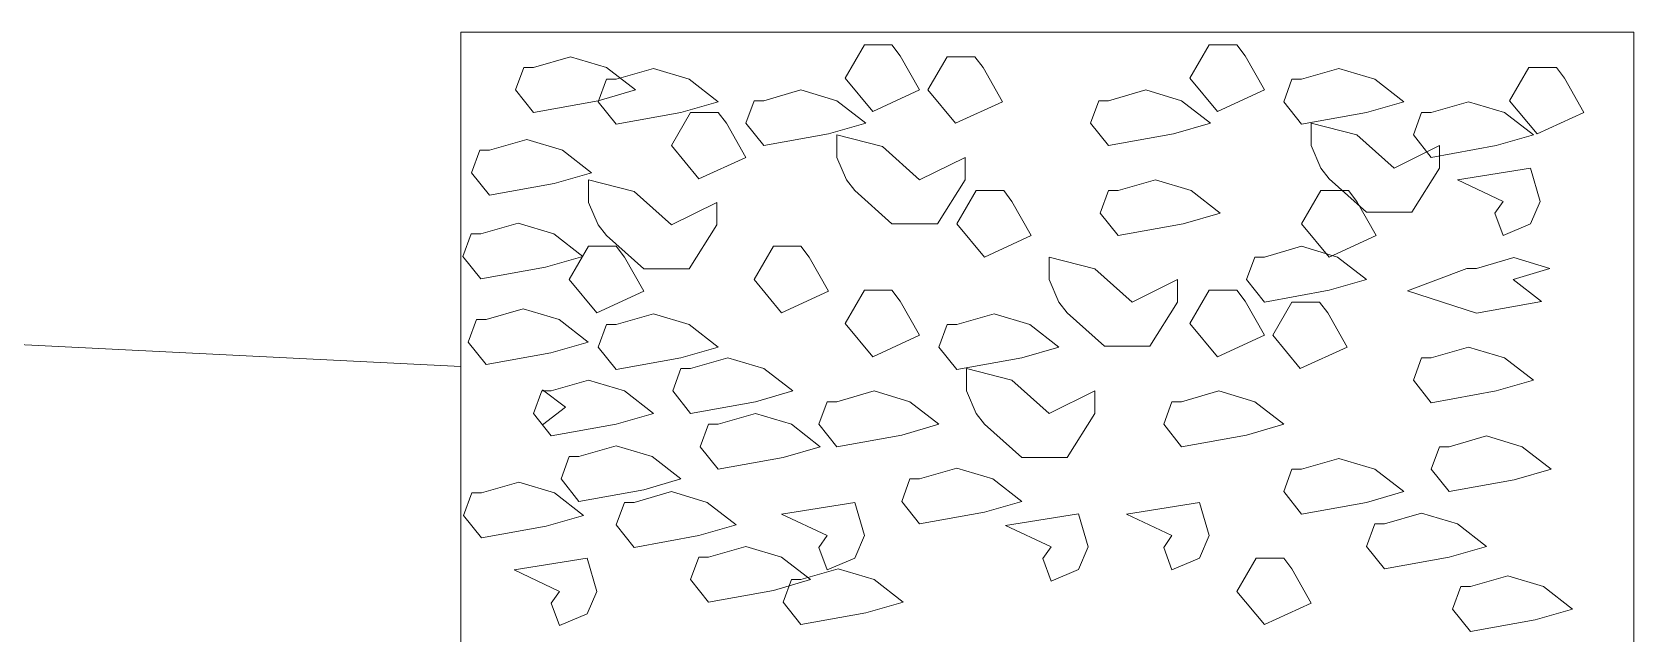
# Model space of a CAD drawing. Header units: metres. Extents: x 6910 to 7143, y 127 to 187.
# Drawn here: x 6981.468 to 6982.032, y 158.8 to 159.012 of the extents above; entities that cross this region are included whole.
import ezdxf

# ---------------------------------------------------------------- set-up
doc = ezdxf.new("R2010")
doc.units = ezdxf.units.M

# ---------------------------------------------------------------- blocks, each defined once
blk = doc.blocks.new('4564646')
at = {"lineweight": 18, "ltscale": 7}
for p, q in [((6601.3839, 1819.5861), (6601.3839, 1822.5456)), ((6601.3839, 1822.5456), (6603.3076, 1822.5456)), ((6603.3569, 1819.5861), (6603.3569, 1822.5456)), ((6594.0107, 1822.352), (6601.3839, 1821.9833))]:
    blk.add_line(p, q, dxfattribs=at)
at = {"lineweight": 18}
for q in [(6601.521, 1821.9446), (6601.521, 1821.8857)]:
    blk.add_line((6601.5596, 1821.9151), q, dxfattribs=at)
at = {"linetype": 'ByBlock', "lineweight": 18}
blk.add_lwpolyline([(6601.3839, 1819.5861), (6603.3569, 1819.5861), (6603.3569, 1822.5456), (6601.3839, 1822.5456)], close=True, dxfattribs=at)
at = {"lineweight": 18}
for points in [[(6601.5685, 1822.5042), (6601.6288, 1822.4861), (6601.6775, 1822.4483), (6601.6149, 1822.4302), (6601.5059, 1822.4105), (6601.4757, 1822.4483), (6601.4897, 1822.4861), (6601.5059, 1822.4861)], [(6601.5685, 1822.5042), (6601.6288, 1822.4861), (6601.6775, 1822.4483), (6601.6149, 1822.4302), (6601.5059, 1822.4105), (6601.4757, 1822.4483), (6601.4897, 1822.4861), (6601.5059, 1822.4861)], [(6602.1554, 1822.4483), (6602.0765, 1822.4122), (6602.0301, 1822.468), (6602.0626, 1822.5239), (6602.109, 1822.5239), (6602.1229, 1822.5058)], [(6602.1554, 1822.4483), (6602.0765, 1822.4122), (6602.0301, 1822.468), (6602.0626, 1822.5239), (6602.109, 1822.5239), (6602.1229, 1822.5058)], [(6602.2946, 1822.4286), (6602.2157, 1822.3925), (6602.1693, 1822.4483), (6602.2018, 1822.5042), (6602.2482, 1822.5042), (6602.2621, 1822.4861)], [(6602.2946, 1822.4286), (6602.2157, 1822.3925), (6602.1693, 1822.4483), (6602.2018, 1822.5042), (6602.2482, 1822.5042), (6602.2621, 1822.4861)], [(6602.7353, 1822.4483), (6602.6565, 1822.4122), (6602.6101, 1822.468), (6602.6426, 1822.5239), (6602.689, 1822.5239), (6602.7029, 1822.5058)], [(6602.7353, 1822.4483), (6602.6565, 1822.4122), (6602.6101, 1822.468), (6602.6426, 1822.5239), (6602.689, 1822.5239), (6602.7029, 1822.5058)], [(6601.7077, 1822.4845), (6601.768, 1822.4664), (6601.8167, 1822.4286), (6601.7541, 1822.4105), (6601.6451, 1822.3908), (6601.6149, 1822.4286), (6601.6288, 1822.4664), (6601.6451, 1822.4664)], [(6601.7077, 1822.4845), (6601.768, 1822.4664), (6601.8167, 1822.4286), (6601.7541, 1822.4105), (6601.6451, 1822.3908), (6601.6149, 1822.4286), (6601.6288, 1822.4664), (6601.6451, 1822.4664)], [(6602.8606, 1822.4845), (6602.9209, 1822.4664), (6602.9696, 1822.4286), (6602.907, 1822.4105), (6602.798, 1822.3908), (6602.7678, 1822.4286), (6602.7817, 1822.4664), (6602.798, 1822.4664)], [(6602.8606, 1822.4845), (6602.9209, 1822.4664), (6602.9696, 1822.4286), (6602.907, 1822.4105), (6602.798, 1822.3908), (6602.7678, 1822.4286), (6602.7817, 1822.4664), (6602.798, 1822.4664)], [(6603.2728, 1822.4105), (6603.1939, 1822.3744), (6603.1476, 1822.4302), (6603.18, 1822.4861), (6603.2264, 1822.4861), (6603.2403, 1822.468)], [(6603.2728, 1822.4105), (6603.1939, 1822.3744), (6603.1476, 1822.4302), (6603.18, 1822.4861), (6603.2264, 1822.4861), (6603.2403, 1822.468)], [(6601.9559, 1822.4483), (6602.0162, 1822.4302), (6602.0649, 1822.3925), (6602.0023, 1822.3744), (6601.8933, 1822.3547), (6601.8631, 1822.3925), (6601.877, 1822.4302), (6601.8933, 1822.4302)], [(6601.9559, 1822.4483), (6602.0162, 1822.4302), (6602.0649, 1822.3925), (6602.0023, 1822.3744), (6601.8933, 1822.3547), (6601.8631, 1822.3925), (6601.877, 1822.4302), (6601.8933, 1822.4302)], [(6602.5359, 1822.4483), (6602.5962, 1822.4302), (6602.6449, 1822.3925), (6602.5822, 1822.3744), (6602.4732, 1822.3547), (6602.4431, 1822.3925), (6602.457, 1822.4302), (6602.4732, 1822.4302)], [(6602.5359, 1822.4483), (6602.5962, 1822.4302), (6602.6449, 1822.3925), (6602.5822, 1822.3744), (6602.4732, 1822.3547), (6602.4431, 1822.3925), (6602.457, 1822.4302), (6602.4732, 1822.4302)], [(6603.0787, 1822.4286), (6603.139, 1822.4105), (6603.1877, 1822.3728), (6603.1251, 1822.3547), (6603.016, 1822.335), (6602.9859, 1822.3728), (6602.9998, 1822.4105), (6603.016, 1822.4105)], [(6603.0787, 1822.4286), (6603.139, 1822.4105), (6603.1877, 1822.3728), (6603.1251, 1822.3547), (6603.016, 1822.335), (6602.9859, 1822.3728), (6602.9998, 1822.4105), (6603.016, 1822.4105)], [(6601.8631, 1822.335), (6601.7843, 1822.2988), (6601.7379, 1822.3547), (6601.7703, 1822.4105), (6601.8167, 1822.4105), (6601.8307, 1822.3925)], [(6601.8631, 1822.335), (6601.7843, 1822.2988), (6601.7379, 1822.3547), (6601.7703, 1822.4105), (6601.8167, 1822.4105), (6601.8307, 1822.3925)], [(6602.0464, 1822.2791), (6602.109, 1822.2233), (6602.1856, 1822.2233), (6602.232, 1822.2972), (6602.232, 1822.335), (6602.1554, 1822.2972), (6602.0928, 1822.353), (6602.0162, 1822.3728), (6602.0162, 1822.335), (6602.0325, 1822.2972)], [(6602.0464, 1822.2791), (6602.109, 1822.2233), (6602.1856, 1822.2233), (6602.232, 1822.2972), (6602.232, 1822.335), (6602.1554, 1822.2972), (6602.0928, 1822.353), (6602.0162, 1822.3728), (6602.0162, 1822.335), (6602.0325, 1822.2972)], [(6602.8444, 1822.2988), (6602.907, 1822.243), (6602.9836, 1822.243), (6603.03, 1822.3169), (6603.03, 1822.3547), (6602.9534, 1822.3169), (6602.8908, 1822.3728), (6602.8142, 1822.3925), (6602.8142, 1822.3547), (6602.8305, 1822.3169)], [(6602.8444, 1822.2988), (6602.907, 1822.243), (6602.9836, 1822.243), (6603.03, 1822.3169), (6603.03, 1822.3547), (6602.9534, 1822.3169), (6602.8908, 1822.3728), (6602.8142, 1822.3925), (6602.8142, 1822.3547), (6602.8305, 1822.3169)], [(6601.4946, 1822.365), (6601.5549, 1822.3469), (6601.6036, 1822.3092), (6601.5409, 1822.2911), (6601.4319, 1822.2714), (6601.4018, 1822.3092), (6601.4157, 1822.3469), (6601.4319, 1822.3469)], [(6601.4946, 1822.365), (6601.5549, 1822.3469), (6601.6036, 1822.3092), (6601.5409, 1822.2911), (6601.4319, 1822.2714), (6601.4018, 1822.3092), (6601.4157, 1822.3469), (6601.4319, 1822.3469)], [(6603.1367, 1822.2036), (6603.1227, 1822.2413), (6603.1367, 1822.2611), (6603.0601, 1822.2972), (6603.1831, 1822.3169), (6603.1993, 1822.2611), (6603.1831, 1822.2233)], [(6603.1367, 1822.2036), (6603.1227, 1822.2413), (6603.1367, 1822.2611), (6603.0601, 1822.2972), (6603.1831, 1822.3169), (6603.1993, 1822.2611), (6603.1831, 1822.2233)], [(6601.6288, 1822.2036), (6601.6915, 1822.1477), (6601.768, 1822.1477), (6601.8144, 1822.2216), (6601.8144, 1822.2594), (6601.7379, 1822.2216), (6601.6752, 1822.2775), (6601.5987, 1822.2972), (6601.5987, 1822.2594), (6601.6149, 1822.2216)], [(6601.6288, 1822.2036), (6601.6915, 1822.1477), (6601.768, 1822.1477), (6601.8144, 1822.2216), (6601.8144, 1822.2594), (6601.7379, 1822.2216), (6601.6752, 1822.2775), (6601.5987, 1822.2972), (6601.5987, 1822.2594), (6601.6149, 1822.2216)], [(6602.5521, 1822.2972), (6602.6124, 1822.2791), (6602.6611, 1822.2413), (6602.5985, 1822.2233), (6602.4895, 1822.2036), (6602.4593, 1822.2413), (6602.4732, 1822.2791), (6602.4895, 1822.2791)], [(6602.5521, 1822.2972), (6602.6124, 1822.2791), (6602.6611, 1822.2413), (6602.5985, 1822.2233), (6602.4895, 1822.2036), (6602.4593, 1822.2413), (6602.4732, 1822.2791), (6602.4895, 1822.2791)], [(6602.3433, 1822.2036), (6602.2644, 1822.1674), (6602.218, 1822.2233), (6602.2505, 1822.2791), (6602.2969, 1822.2791), (6602.3108, 1822.2611)], [(6602.3433, 1822.2036), (6602.2644, 1822.1674), (6602.218, 1822.2233), (6602.2505, 1822.2791), (6602.2969, 1822.2791), (6602.3108, 1822.2611)], [(6602.9232, 1822.2036), (6602.8444, 1822.1674), (6602.798, 1822.2233), (6602.8305, 1822.2791), (6602.8769, 1822.2791), (6602.8908, 1822.2611)], [(6602.9232, 1822.2036), (6602.8444, 1822.1674), (6602.798, 1822.2233), (6602.8305, 1822.2791), (6602.8769, 1822.2791), (6602.8908, 1822.2611)], [(6601.48, 1822.2243), (6601.5404, 1822.2063), (6601.5891, 1822.1685), (6601.5264, 1822.1504), (6601.4174, 1822.1307), (6601.3873, 1822.1685), (6601.4012, 1822.2063), (6601.4174, 1822.2063)], [(6601.6915, 1822.1099), (6601.6126, 1822.0738), (6601.5662, 1822.1296), (6601.5987, 1822.1855), (6601.6451, 1822.1855), (6601.659, 1822.1674)], [(6601.6915, 1822.1099), (6601.6126, 1822.0738), (6601.5662, 1822.1296), (6601.5987, 1822.1855), (6601.6451, 1822.1855), (6601.659, 1822.1674)], [(6602.0023, 1822.1099), (6601.9234, 1822.0738), (6601.877, 1822.1296), (6601.9095, 1822.1855), (6601.9559, 1822.1855), (6601.9698, 1822.1674)], [(6602.0023, 1822.1099), (6601.9234, 1822.0738), (6601.877, 1822.1296), (6601.9095, 1822.1855), (6601.9559, 1822.1855), (6601.9698, 1822.1674)], [(6602.798, 1822.1855), (6602.8583, 1822.1674), (6602.907, 1822.1296), (6602.8444, 1822.1116), (6602.7353, 1822.0919), (6602.7052, 1822.1296), (6602.7191, 1822.1674), (6602.7353, 1822.1674)], [(6602.798, 1822.1855), (6602.8583, 1822.1674), (6602.907, 1822.1296), (6602.8444, 1822.1116), (6602.7353, 1822.0919), (6602.7052, 1822.1296), (6602.7191, 1822.1674), (6602.7353, 1822.1674)], [(6602.4036, 1822.0738), (6602.4663, 1822.0179), (6602.5428, 1822.0179), (6602.5892, 1822.0919), (6602.5892, 1822.1296), (6602.5127, 1822.0919), (6602.45, 1822.1477), (6602.3735, 1822.1674), (6602.3735, 1822.1296), (6602.3897, 1822.0919)], [(6602.4036, 1822.0738), (6602.4663, 1822.0179), (6602.5428, 1822.0179), (6602.5892, 1822.0919), (6602.5892, 1822.1296), (6602.5127, 1822.0919), (6602.45, 1822.1477), (6602.3735, 1822.1674), (6602.3735, 1822.1296), (6602.3897, 1822.0919)], [(6603.1549, 1822.1666), (6603.2153, 1822.1485), (6603.1536, 1822.1296), (6603.2013, 1822.0927), (6603.0923, 1822.073), (6602.9763, 1822.1107), (6603.0761, 1822.1485), (6603.0923, 1822.1485)], [(6602.1554, 1822.036), (6602.0765, 1821.9999), (6602.0301, 1822.0557), (6602.0626, 1822.1116), (6602.109, 1822.1116), (6602.1229, 1822.0935)], [(6602.1554, 1822.036), (6602.0765, 1821.9999), (6602.0301, 1822.0557), (6602.0626, 1822.1116), (6602.109, 1822.1116), (6602.1229, 1822.0935)], [(6602.7353, 1822.036), (6602.6565, 1821.9999), (6602.6101, 1822.0557), (6602.6426, 1822.1116), (6602.689, 1822.1116), (6602.7029, 1822.0935)], [(6602.7353, 1822.036), (6602.6565, 1821.9999), (6602.6101, 1822.0557), (6602.6426, 1822.1116), (6602.689, 1822.1116), (6602.7029, 1822.0935)], [(6601.4888, 1822.0805), (6601.5491, 1822.0625), (6601.5978, 1822.0247), (6601.5352, 1822.0066), (6601.4262, 1821.9869), (6601.396, 1822.0247), (6601.4099, 1822.0625), (6601.4262, 1822.0625)], [(6601.7077, 1822.0721), (6601.768, 1822.0541), (6601.8167, 1822.0163), (6601.7541, 1821.9982), (6601.6451, 1821.9785), (6601.6149, 1822.0163), (6601.6288, 1822.0541), (6601.6451, 1822.0541)], [(6601.7077, 1822.0721), (6601.768, 1822.0541), (6601.8167, 1822.0163), (6601.7541, 1821.9982), (6601.6451, 1821.9785), (6601.6149, 1822.0163), (6601.6288, 1822.0541), (6601.6451, 1822.0541)], [(6602.2807, 1822.0721), (6602.341, 1822.0541), (6602.3897, 1822.0163), (6602.3271, 1821.9982), (6602.218, 1821.9785), (6602.1879, 1822.0163), (6602.2018, 1822.0541), (6602.218, 1822.0541)], [(6602.2807, 1822.0721), (6602.341, 1822.0541), (6602.3897, 1822.0163), (6602.3271, 1821.9982), (6602.218, 1821.9785), (6602.1879, 1822.0163), (6602.2018, 1822.0541), (6602.218, 1822.0541)], [(6602.8745, 1822.0163), (6602.7957, 1821.9802), (6602.7493, 1822.036), (6602.7817, 1822.0919), (6602.8281, 1822.0919), (6602.8421, 1822.0738)], [(6602.8745, 1822.0163), (6602.7957, 1821.9802), (6602.7493, 1822.036), (6602.7817, 1822.0919), (6602.8281, 1822.0919), (6602.8421, 1822.0738)], [(6603.0787, 1822.0163), (6603.139, 1821.9982), (6603.1877, 1821.9604), (6603.1251, 1821.9424), (6603.016, 1821.9227), (6602.9859, 1821.9604), (6602.9998, 1821.9982), (6603.016, 1821.9982)], [(6603.0787, 1822.0163), (6603.139, 1821.9982), (6603.1877, 1821.9604), (6603.1251, 1821.9424), (6603.016, 1821.9227), (6602.9859, 1821.9604), (6602.9998, 1821.9982), (6603.016, 1821.9982)], [(6601.833, 1821.9982), (6601.8933, 1821.9802), (6601.942, 1821.9424), (6601.8794, 1821.9243), (6601.7703, 1821.9046), (6601.7402, 1821.9424), (6601.7541, 1821.9802), (6601.7703, 1821.9802)], [(6601.833, 1821.9982), (6601.8933, 1821.9802), (6601.942, 1821.9424), (6601.8794, 1821.9243), (6601.7703, 1821.9046), (6601.7402, 1821.9424), (6601.7541, 1821.9802), (6601.7703, 1821.9802)], [(6602.2644, 1821.8865), (6602.3271, 1821.8307), (6602.4036, 1821.8307), (6602.45, 1821.9046), (6602.45, 1821.9424), (6602.3735, 1821.9046), (6602.3108, 1821.9604), (6602.2343, 1821.9802), (6602.2343, 1821.9424), (6602.2505, 1821.9046)], [(6602.2644, 1821.8865), (6602.3271, 1821.8307), (6602.4036, 1821.8307), (6602.45, 1821.9046), (6602.45, 1821.9424), (6602.3735, 1821.9046), (6602.3108, 1821.9604), (6602.2343, 1821.9802), (6602.2343, 1821.9424), (6602.2505, 1821.9046)], [(6601.5987, 1821.9604), (6601.659, 1821.9424), (6601.7077, 1821.9046), (6601.6451, 1821.8865), (6601.536, 1821.8668), (6601.5059, 1821.9046), (6601.5198, 1821.9424), (6601.536, 1821.9424)], [(6601.5987, 1821.9604), (6601.659, 1821.9424), (6601.7077, 1821.9046), (6601.6451, 1821.8865), (6601.536, 1821.8668), (6601.5059, 1821.9046), (6601.5198, 1821.9424), (6601.536, 1821.9424)], [(6602.0789, 1821.9424), (6602.1392, 1821.9243), (6602.1879, 1821.8865), (6602.1253, 1821.8684), (6602.0162, 1821.8487), (6601.9861, 1821.8865), (6602, 1821.9243), (6602.0162, 1821.9243)], [(6602.0789, 1821.9424), (6602.1392, 1821.9243), (6602.1879, 1821.8865), (6602.1253, 1821.8684), (6602.0162, 1821.8487), (6601.9861, 1821.8865), (6602, 1821.9243), (6602.0162, 1821.9243)], [(6602.6588, 1821.9424), (6602.7191, 1821.9243), (6602.7678, 1821.8865), (6602.7052, 1821.8684), (6602.5962, 1821.8487), (6602.566, 1821.8865), (6602.5799, 1821.9243), (6602.5962, 1821.9243)], [(6602.6588, 1821.9424), (6602.7191, 1821.9243), (6602.7678, 1821.8865), (6602.7052, 1821.8684), (6602.5962, 1821.8487), (6602.566, 1821.8865), (6602.5799, 1821.9243), (6602.5962, 1821.9243)], [(6601.8794, 1821.9046), (6601.9397, 1821.8865), (6601.9884, 1821.8487), (6601.9258, 1821.8307), (6601.8167, 1821.811), (6601.7866, 1821.8487), (6601.8005, 1821.8865), (6601.8167, 1821.8865)], [(6601.8794, 1821.9046), (6601.9397, 1821.8865), (6601.9884, 1821.8487), (6601.9258, 1821.8307), (6601.8167, 1821.811), (6601.7866, 1821.8487), (6601.8005, 1821.8865), (6601.8167, 1821.8865)], [(6603.1088, 1821.8668), (6603.1691, 1821.8487), (6603.2179, 1821.811), (6603.1552, 1821.7929), (6603.0462, 1821.7732), (6603.016, 1821.811), (6603.03, 1821.8487), (6603.0462, 1821.8487)], [(6603.1088, 1821.8668), (6603.1691, 1821.8487), (6603.2179, 1821.811), (6603.1552, 1821.7929), (6603.0462, 1821.7732), (6603.016, 1821.811), (6603.03, 1821.8487), (6603.0462, 1821.8487)], [(6601.6451, 1821.8504), (6601.7054, 1821.8323), (6601.7541, 1821.7945), (6601.6915, 1821.7765), (6601.5824, 1821.7567), (6601.5523, 1821.7945), (6601.5662, 1821.8323), (6601.5824, 1821.8323)], [(6601.6451, 1821.8504), (6601.7054, 1821.8323), (6601.7541, 1821.7945), (6601.6915, 1821.7765), (6601.5824, 1821.7567), (6601.5523, 1821.7945), (6601.5662, 1821.8323), (6601.5824, 1821.8323)], [(6602.8606, 1821.829), (6602.9209, 1821.811), (6602.9696, 1821.7732), (6602.907, 1821.7551), (6602.798, 1821.7354), (6602.7678, 1821.7732), (6602.7817, 1821.811), (6602.798, 1821.811)], [(6602.8606, 1821.829), (6602.9209, 1821.811), (6602.9696, 1821.7732), (6602.907, 1821.7551), (6602.798, 1821.7354), (6602.7678, 1821.7732), (6602.7817, 1821.811), (6602.798, 1821.811)], [(6602.218, 1821.8126), (6602.2784, 1821.7945), (6602.3271, 1821.7567), (6602.2644, 1821.7387), (6602.1554, 1821.719), (6602.1253, 1821.7567), (6602.1392, 1821.7945), (6602.1554, 1821.7945)], [(6602.218, 1821.8126), (6602.2784, 1821.7945), (6602.3271, 1821.7567), (6602.2644, 1821.7387), (6602.1554, 1821.719), (6602.1253, 1821.7567), (6602.1392, 1821.7945), (6602.1554, 1821.7945)], [(6601.4811, 1821.7891), (6601.5414, 1821.771), (6601.5901, 1821.7333), (6601.5274, 1821.7152), (6601.4184, 1821.6955), (6601.3883, 1821.7333), (6601.4022, 1821.771), (6601.4184, 1821.771)], [(6601.7379, 1821.7732), (6601.7982, 1821.7551), (6601.8469, 1821.7173), (6601.7843, 1821.6993), (6601.6752, 1821.6795), (6601.6451, 1821.7173), (6601.659, 1821.7551), (6601.6752, 1821.7551)], [(6601.7379, 1821.7732), (6601.7982, 1821.7551), (6601.8469, 1821.7173), (6601.7843, 1821.6993), (6601.6752, 1821.6795), (6601.6451, 1821.7173), (6601.659, 1821.7551), (6601.6752, 1821.7551)], [(6602, 1821.6418), (6601.9861, 1821.6795), (6602, 1821.6993), (6601.9234, 1821.7354), (6602.0464, 1821.7551), (6602.0626, 1821.6993), (6602.0464, 1821.6615)], [(6602, 1821.6418), (6601.9861, 1821.6795), (6602, 1821.6993), (6601.9234, 1821.7354), (6602.0464, 1821.7551), (6602.0626, 1821.6993), (6602.0464, 1821.6615)], [(6602.5799, 1821.6418), (6602.566, 1821.6795), (6602.5799, 1821.6993), (6602.5034, 1821.7354), (6602.6263, 1821.7551), (6602.6426, 1821.6993), (6602.6263, 1821.6615)], [(6602.5799, 1821.6418), (6602.566, 1821.6795), (6602.5799, 1821.6993), (6602.5034, 1821.7354), (6602.6263, 1821.7551), (6602.6426, 1821.6993), (6602.6263, 1821.6615)], [(6602.3765, 1821.6228), (6602.3626, 1821.6606), (6602.3765, 1821.6803), (6602.3, 1821.7164), (6602.4229, 1821.7361), (6602.4392, 1821.6803), (6602.4229, 1821.6425)], [(6602.3765, 1821.6228), (6602.3626, 1821.6606), (6602.3765, 1821.6803), (6602.3, 1821.7164), (6602.4229, 1821.7361), (6602.4392, 1821.6803), (6602.4229, 1821.6425)], [(6602.9998, 1821.737), (6603.0601, 1821.719), (6603.1088, 1821.6812), (6603.0462, 1821.6631), (6602.9372, 1821.6434), (6602.907, 1821.6812), (6602.9209, 1821.719), (6602.9372, 1821.719)], [(6602.9998, 1821.737), (6603.0601, 1821.719), (6603.1088, 1821.6812), (6603.0462, 1821.6631), (6602.9372, 1821.6434), (6602.907, 1821.6812), (6602.9209, 1821.719), (6602.9372, 1821.719)], [(6601.8631, 1821.6812), (6601.9234, 1821.6631), (6601.9722, 1821.6253), (6601.9095, 1821.6073), (6601.8005, 1821.5875), (6601.7703, 1821.6253), (6601.7843, 1821.6631), (6601.8005, 1821.6631)], [(6601.8631, 1821.6812), (6601.9234, 1821.6631), (6601.9722, 1821.6253), (6601.9095, 1821.6073), (6601.8005, 1821.5875), (6601.7703, 1821.6253), (6601.7843, 1821.6631), (6601.8005, 1821.6631)], [(6601.55, 1821.5481), (6601.536, 1821.5859), (6601.55, 1821.6056), (6601.4734, 1821.6418), (6601.5964, 1821.6615), (6601.6126, 1821.6056), (6601.5964, 1821.5678)], [(6601.55, 1821.5481), (6601.536, 1821.5859), (6601.55, 1821.6056), (6601.4734, 1821.6418), (6601.5964, 1821.6615), (6601.6126, 1821.6056), (6601.5964, 1821.5678)], [(6602.0186, 1821.6434), (6602.0789, 1821.6253), (6602.1276, 1821.5875), (6602.0649, 1821.5695), (6601.9559, 1821.5498), (6601.9258, 1821.5875), (6601.9397, 1821.6253), (6601.9559, 1821.6253)], [(6602.0186, 1821.6434), (6602.0789, 1821.6253), (6602.1276, 1821.5875), (6602.0649, 1821.5695), (6601.9559, 1821.5498), (6601.9258, 1821.5875), (6601.9397, 1821.6253), (6601.9559, 1821.6253)], [(6602.8142, 1821.5859), (6602.7353, 1821.5498), (6602.689, 1821.6056), (6602.7214, 1821.6615), (6602.7678, 1821.6615), (6602.7817, 1821.6434)], [(6602.8142, 1821.5859), (6602.7353, 1821.5498), (6602.689, 1821.6056), (6602.7214, 1821.6615), (6602.7678, 1821.6615), (6602.7817, 1821.6434)], [(6603.1446, 1821.6317), (6603.2049, 1821.6137), (6603.2537, 1821.5759), (6603.191, 1821.5578), (6603.082, 1821.5381), (6603.0518, 1821.5759), (6603.0658, 1821.6137), (6603.082, 1821.6137)]]:
    blk.add_lwpolyline(points, close=True, dxfattribs=at)

msp = doc.modelspace()

# ---------------------------------------------------------------- block references
at = {"lineweight": 20, "xscale": 0.2093308547052391, "yscale": 0.2093308547052391, "zscale": 0.2093308547052391}
msp.add_blockref('4564646', (5599.74538, -222.50343), dxfattribs=at)

doc.saveas('drawing.dxf')
